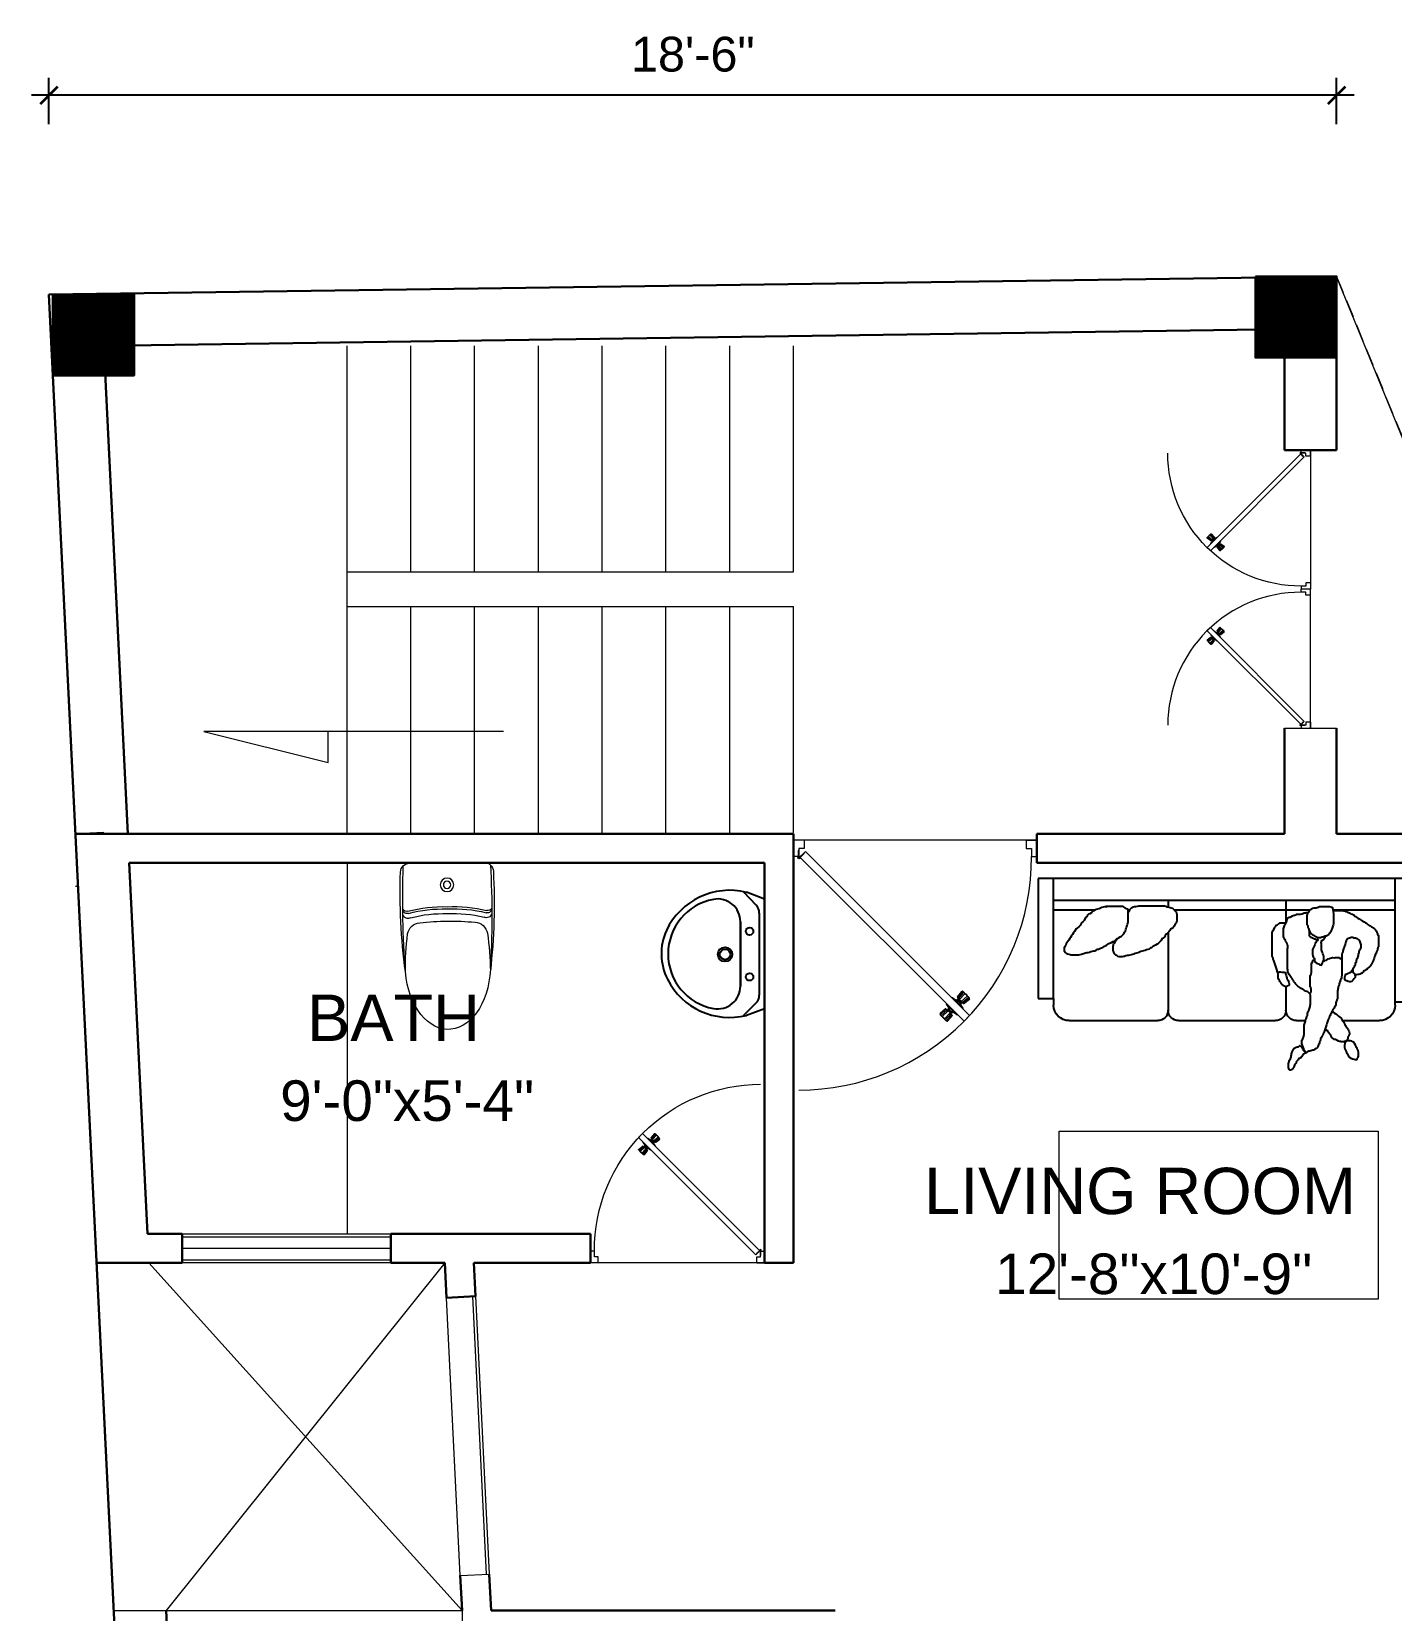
# Model space of a CAD drawing. Header units: inches. Extents: x -6683 to 26091, y -5972 to 4741.
# Drawn here: x 16691.4 to 16926, y -978.3 to -705.9 of the extents above; entities that cross this region are included whole.
import ezdxf

# ---------------------------------------------------------------- set-up
doc = ezdxf.new("R2010")
doc.units = ezdxf.units.IN
doc.header["$MEASUREMENT"] = 0
doc.linetypes.add('HIDDEN', pattern=[0.375, 0.25, -0.125])
for name, color, linetype, lineweight in [('A-FURN', 9, 'Continuous', 5), ('hat', 8, 'Continuous', 13), ('hatch-.09', 8, 'Continuous', 9), ('interior wall', 10, 'Continuous', 13), ('Label', 7, 'Continuous', 13), ('PUERTAS', 7, 'Continuous', 9), ('Text', 7, 'Continuous', 13), ('WALL', 12, 'Continuous', 30), ('wall2', 1, 'Continuous', 15), ('windoow', 4, 'Continuous', 5)]:
    doc.layers.add(name, color=color, linetype=linetype, lineweight=lineweight)
doc.layers.add('furniture', color=253, linetype='Continuous')
doc.styles.add('arial 1000', font='arial.ttf')
doc.styles.add('dim', font='arial.ttf', dxfattribs={"height": 7})
doc.styles.get("Standard").update_dxf_attribs({"font": 'arial.ttf'})
doc.dimstyles.new("1-8'", dxfattribs={"dimtxt": 6, "dimasz": 3, "dimexe": 3, "dimexo": 6, "dimgap": 4, "dimtad": 1, "dimdec": 0, "dimzin": 0, "dimdsep": 46, "dimlunit": 4, "dimtxsty": 'arial 1000', "dimblk": 'ARCHTICK', "dimcen": 8, "dimdle": 3, "dimclrt": 7, "dimazin": 0, "dimtfac": 1, "dimtdec": 0, "dimtix": 1, "dimtmove": 2, "dimatfit": 3, "dimfxl": 5, "dimfxlon": 1, "dimarcsym": 0})

# ---------------------------------------------------------------- blocks, each defined once
blk = doc.blocks.new('*U26')
at = {"layer": 'furniture'}
for p, q in [((33.88, 8.71), (105.88, 8.71)), ((33.88, -14.98), (33.88, 8.71)), ((37.47, -14.98), (37.47, 8.71)), ((102.92, -14.33), (102.92, 8.71)), ((105.88, 8.71), (105.88, -14.33)), ((37.47, 4.47), (102.92, 4.47)), ((58.38, 4.47), (58.38, 0.21)), ((80.97, 4.47), (80.97, 3.23)), ((37.47, 2.64), (49.4, 2.64)), ((53.77, 2.64), (79.7, 2.64)), ((88.32, 2.64), (88.61, 2.64)), ((94.94, 2.64), (102.92, 2.64)), ((80.97, -1.69), (80.97, -16.56)), ((58.38, -12.07), (58.38, -16.56)), ((37.47, -14.98), (33.88, -14.98)), ((37.47, -15.56), (37.47, -14.98)), ((105.88, -14.33), (102.92, -14.33)), ((102.92, -14.33), (102.92, -15.56)), ((47.52, -18.56), (40.47, -18.56)), ((56.38, -18.56), (54.61, -18.56)), ((78.97, -18.56), (60.38, -18.56)), ((99.92, -18.56), (82.97, -18.56))]:
    blk.add_line(p, q, dxfattribs=at)
for points in [[(49.41, 2.68), (49.35, 2.5), (49.3, 2.28), (49.24, 2.05), (49.24, 0), (49.35, -0.23), (49.41, -0.46), (49.52, -0.8), (49.58, -1.03), (49.69, -1.25), (49.75, -1.48), (49.87, -1.54), (49.98, -1.77), (50.09, -1.82), (50.09, -1.94), (50.21, -2.05), (50.32, -2.17), (50.43, -2.22), (50.55, -2.28), (50.66, -2.34), (50.78, -2.39), (50.89, -2.39), (51, -2.45), (51.12, -2.51), (51.23, -2.51), (51.34, -2.56), (51.46, -2.56), (51.63, -2.62), (51.74, -2.68), (52.31, -2.68), (52.43, -2.62), (52.65, -2.51), (52.77, -2.39), (52.99, -2.22), (53.11, -2.22), (53.22, -2.17), (53.34, -2.05), (53.45, -1.99), (53.56, -1.88), (53.62, -1.77), (53.73, -1.54), (53.91, -1.25), (53.96, -1.08), (54.08, -0.86), (54.13, -0.63), (54.13, -0.4), (54.3, -0.17), (54.3, 1.59), (54.25, 1.82), (54.25, 2.05), (54.13, 2.11), (54.08, 2.22), (53.96, 2.45), (53.91, 2.56), (53.79, 2.62), (53.68, 2.73), (53.45, 2.9), (53.22, 3.02), (52.99, 3.07), (52.6, 3.07), (52.37, 3.13), (52.2, 3.19), (51.97, 3.3), (51.8, 3.36), (50.04, 3.36), (49.81, 3.24), (49.69, 3.19), (49.58, 3.19), (49.47, 3.13), (49.41, 2.68)], [(88.54, 2.26), (88.41, 2.4), (88.34, 2.6), (88.28, 2.73), (88.08, 3), (87.94, 3.13), (87.81, 3.13), (87.61, 3.27), (87.41, 3.33), (87.14, 3.33), (86.87, 3.4), (86.61, 3.47), (81.66, 3.47), (81.4, 3.4), (81.13, 3.27), (80.86, 3.2), (80.6, 3.13), (80.39, 3.07), (80.13, 3), (79.86, 2.73), (79.73, 2.67), (79.59, 2.53), (79.46, 2.33), (79.39, 2.06), (79.33, 1.8), (79.33, 0.59), (79.39, 0.39), (79.46, 0.13), (79.66, -0.21), (79.79, -0.41), (79.99, -0.68), (80.26, -0.88), (80.53, -1.01), (80.66, -1.28), (80.86, -1.55), (81.06, -1.81), (81.33, -1.95), (81.53, -2.21), (81.66, -2.55), (81.86, -2.75), (82.2, -2.88), (82.33, -3.22), (82.53, -3.42), (82.8, -3.69), (83.07, -3.89), (83.4, -4.09), (83.67, -4.22), (83.93, -4.35), (84.14, -4.62), (84.34, -4.62), (84.6, -4.82), (84.87, -4.89), (85.14, -4.96), (85.4, -5.09), (85.67, -5.16), (85.94, -5.22), (86.21, -5.29), (86.47, -5.42), (86.74, -5.56), (87.01, -5.62), (87.27, -5.69), (87.54, -5.82), (87.81, -5.89), (88.08, -5.96), (88.34, -6.03), (88.54, -6.09), (88.81, -6.09), (89.08, -6.16), (89.34, -6.23), (89.55, -6.23), (89.81, -6.29), (90.35, -6.29), (90.61, -6.23), (90.81, -6.09), (91.01, -6.03), (91.15, -5.89), (91.28, -5.76), (91.35, -5.42), (91.48, -5.22), (91.48, -4.29), (91.42, -4.15), (91.42, -3.95), (91.35, -3.69), (91.21, -3.62), (91.15, -3.49), (91.08, -3.35), (90.95, -3.15), (90.88, -3.02), (90.75, -2.75)], [(92.68, 3.2), (92.88, 3.27), (93.15, 3.27), (93.42, 3.2), (93.69, 3.13), (93.95, 3), (94.22, 2.87), (94.49, 2.8), (94.75, 2.73), (95.02, 2.6), (95.22, 2.53), (95.49, 2.4), (95.69, 2.13), (95.96, 1.93), (96.22, 1.86), (96.42, 1.66), (96.56, 1.4), (96.83, 1.19), (97.09, 0.66), (97.29, 0.39), (97.56, 0.19), (97.83, -0.34), (98.09, -0.54), (98.36, -0.74), (98.63, -0.94), (98.9, -1.48), (99.1, -1.75), (99.3, -2.01), (99.5, -2.28), (99.7, -2.62), (99.83, -2.82), (100.03, -3.15), (100.23, -3.42), (100.36, -3.62), (100.5, -3.82), (100.57, -4.09), (100.7, -4.22), (100.77, -4.42), (100.9, -4.62), (100.9, -5.16), (100.63, -5.49), (100.5, -5.62), (100.23, -5.76), (100.03, -5.82), (99.76, -5.89), (99.56, -5.96), (98.09, -5.96), (97.83, -5.89), (97.56, -5.82), (97.36, -5.76), (97.03, -5.62), (96.83, -5.56), (96.56, -5.49), (96.29, -5.49), (96.02, -5.42), (95.76, -5.29), (95.49, -5.22), (95.22, -5.16), (95.02, -5.16), (94.75, -5.02), (94.49, -4.82), (94.29, -4.82), (93.95, -4.69), (93.75, -4.62), (93.49, -4.55), (93.15, -4.29), (92.88, -4.15), (92.62, -3.95), (92.35, -3.75), (92.02, -3.62), (91.82, -3.55), (91.48, -3.35), (91.21, -3.28), (91.01, -3.08), (90.75, -2.95), (90.48, -2.68), (90.15, -2.48), (89.88, -2.35), (89.68, -2.08), (89.48, -1.88), (89.34, -1.61), (89.14, -1.35), (89.08, -1.08), (89.01, -0.88), (88.94, -0.61), (88.81, -0.34), (88.74, -0.08), (88.68, 0.13), (88.61, 0.39), (88.61, 2.67), (88.68, 2.8), (88.94, 2.87), (89.21, 3.07), (89.41, 3.2), (89.61, 3.33), (92.82, 3.33), (93.02, 3.27)], [(49.35, 2.64), (49.2, 2.64), (49, 2.59), (47.46, 2.59), (47.26, 2.49), (47.11, 2.49), (46.96, 2.39), (46.77, 2.34), (46.57, 2.24), (46.42, 2.19), (46.22, 2.14), (46.07, 2.04), (45.92, 1.95), (45.72, 1.85), (45.52, 1.75), (45.37, 1.7), (45.18, 1.5), (44.98, 1.4), (44.78, 1.25), (44.58, 1.1), (44.33, 0.95), (44.13, 0.85), (43.94, 0.7), (43.79, 0.6), (43.54, 0.45), (43.39, 0.36), (43.14, 0.21), (42.94, 0.11), (42.74, -0.04), (42.59, -0.19), (42.4, -0.29), (42.2, -0.39), (42, -0.54), (41.8, -0.64), (41.65, -0.79), (41.4, -0.94), (41.2, -1.14), (41.1, -1.33), (40.96, -1.58), (40.86, -1.78), (40.81, -1.98), (40.71, -2.18), (40.66, -2.38), (40.66, -4.42), (40.76, -4.61), (40.81, -4.81), (40.86, -5.01), (40.96, -5.21), (41.01, -5.36), (41.1, -5.56), (41.15, -5.76), (41.25, -5.96), (41.3, -6.16), (41.4, -6.35), (41.5, -6.55), (41.55, -6.75), (41.6, -6.9), (41.65, -7.1), (41.85, -7.5), (42, -7.7), (42.1, -7.85), (42.2, -8.04), (42.35, -8.24), (42.59, -8.44), (42.79, -8.54), (42.89, -8.74), (43.04, -8.84), (43.24, -8.94), (43.54, -9.04), (43.54, -9.19), (43.69, -9.34), (43.84, -9.49), (44.03, -9.54), (44.23, -9.63), (44.38, -9.68), (44.58, -9.73), (44.83, -9.78), (45.13, -9.78), (45.33, -9.54), (45.42, -9.39), (45.47, -9.19), (45.52, -8.99), (45.57, -8.84), (45.52, -8.64), (45.42, -8.44), (45.23, -8.19), (45.18, -7.99), (45.08, -7.8), (45.03, -7.6), (44.98, -7.4), (44.88, -7.2), (44.83, -7), (44.78, -6.85), (44.73, -6.65), (44.63, -6.45), (44.53, -6.25), (44.48, -6.06), (44.48, -5.71), (44.33, -5.51), (44.33, -5.31), (44.28, -5.16), (44.23, -4.96), (44.08, -4.86), (44.03, -4.66), (43.98, -4.52), (43.98, -4.02), (44.03, -3.82), (44.08, -3.62), (44.13, -3.42), (44.28, -3.12), (44.48, -3.02), (44.68, -2.88), (44.93, -2.78), (45.08, -2.73), (45.28, -2.73), (45.47, -2.63), (45.87, -2.63), (46.02, -2.68), (46.22, -2.73), (46.42, -2.83), (46.57, -2.88), (46.72, -3.07), (46.81, -3.27), (46.91, -3.47), (46.96, -3.67), (47.01, -3.87), (47.06, -4.07), (47.16, -4.27), (47.21, -4.47), (47.26, -4.61), (47.36, -4.81), (47.41, -5.01), (47.46, -5.16), (47.51, -5.36), (47.61, -5.61), (47.66, -5.86), (47.66, -9.93), (47.71, -10.13), (47.76, -10.33), (47.81, -10.53), (47.91, -10.73), (47.96, -10.93), (48.01, -11.13), (48.11, -11.32), (48.16, -11.52), (48.21, -11.67), (48.3, -11.92), (48.35, -12.07), (48.4, -12.27), (48.45, -12.47), (48.45, -12.62), (48.5, -12.82), (48.5, -14.31), (48.6, -14.55), (48.6, -14.75), (48.75, -14.95), (48.8, -15.15), (48.8, -15.35), (48.85, -15.5), (48.9, -15.65), (48.95, -15.8), (49.05, -15.95), (49.15, -16.14), (49.3, -16.39), (49.45, -16.59), (49.5, -16.79), (49.65, -16.99), (49.74, -17.19), (49.84, -17.39), (49.89, -17.59), (50.04, -17.79), (50.09, -17.93), (50.19, -18.18), (50.29, -18.38), (50.34, -18.53), (50.39, -18.73), (50.49, -18.93), (50.54, -19.13), (50.59, -19.33), (50.69, -19.52), (50.74, -19.72), (50.79, -19.92), (50.84, -20.12), (50.94, -20.32), (50.99, -20.52), (51.04, -20.72), (51.23, -21.11), (51.33, -21.31), (51.43, -21.46), (51.63, -21.86), (51.73, -22.06), (51.78, -22.26), (51.83, -22.46), (51.93, -22.66), (51.98, -22.85), (52.03, -23), (52.13, -23.2), (52.28, -23.5), (52.43, -23.75), (52.62, -23.9), (52.82, -24.05), (53.07, -24.2), (53.22, -24.2), (53.42, -24.3), (53.82, -24.4), (54.01, -24.44), (54.16, -24.49), (54.41, -24.59), (54.66, -24.79), (54.86, -24.89), (55.01, -24.99), (55.16, -25.19), (55.26, -25.39), (55.45, -25.49), (55.55, -25.69), (55.95, -25.89), (56.05, -26.08), (56.25, -26.28), (56.4, -26.48), (56.45, -26.68), (56.6, -26.88), (56.75, -27.08), (56.8, -27.28), (56.89, -27.48), (56.99, -27.63), (57.09, -27.87), (57.34, -28.02), (57.49, -28.07), (57.64, -28.07), (57.79, -27.92), (57.84, -27.72), (57.89, -27.53), (57.89, -26.78), (57.84, -26.58), (57.79, -26.43), (57.74, -26.23), (57.59, -26.04), (57.54, -25.89), (57.49, -25.69), (57.39, -25.49), (57.39, -25.29), (57.34, -25.14), (57.29, -24.94), (57.24, -24.74), (57.19, -24.59), (57.14, -24.4), (57.04, -24.25), (56.94, -24.05), (56.8, -23.85), (56.65, -23.75), (56.4, -23.65), (56.25, -23.6), (56, -23.55), (55.7, -23.35), (55.5, -23.5), (55.36, -23.65), (55.16, -23.95), (55.06, -24.2), (54.86, -24.44), (54.66, -24.59), (54.71, -24.4), (54.86, -24.2), (54.96, -23.95), (55.06, -23.75), (55.06, -23.6), (55.21, -23.3), (55.26, -23.1), (55.36, -22.95), (55.36, -22.56), (55.31, -22.41), (55.26, -22.26), (55.16, -22.06), (55.11, -21.86), (55.01, -21.71), (54.96, -21.56), (54.96, -21.41), (54.91, -21.26), (54.91, -19.62), (54.86, -19.43), (54.81, -19.23), (54.76, -19.03), (54.71, -18.83), (54.61, -18.63), (54.61, -18.48), (54.51, -18.23), (54.46, -18.03), (54.41, -17.83), (54.36, -17.69), (54.26, -17.54), (54.26, -17.19), (54.16, -16.99), (54.16, -16.84), (54.01, -16.64), (53.92, -16.39), (53.87, -16.24), (53.82, -16.05), (53.77, -15.85), (53.72, -15.65), (53.67, -15.45), (53.67, -13.76), (53.72, -13.51), (53.96, -13.26), (54.21, -13.06), (54.41, -12.96), (54.61, -12.91), (54.81, -12.77), (54.96, -12.62), (55.16, -12.52), (55.31, -12.47), (55.45, -12.37), (55.7, -12.22), (55.9, -12.07), (56.1, -11.92), (56.35, -11.72), (56.55, -11.47), (56.65, -11.32), (56.84, -11.13), (56.94, -10.88), (57.09, -10.73), (57.19, -10.48), (57.39, -10.28), (57.54, -10.08), (57.64, -9.88), (57.74, -9.73), (57.84, -9.54), (57.94, -9.39), (58.04, -9.19), (58.04, -8.79), (58.09, -8.64), (58.09, -4.81), (58.04, -4.57), (58.04, -4.17), (58.09, -4.02), (58.14, -3.87), (58.23, -3.62), (58.38, -3.42), (58.48, -3.22), (58.58, -3.02), (58.68, -2.88), (58.78, -2.63), (58.83, -2.43), (58.83, -0.94), (58.78, -0.74), (58.73, -0.59), (58.68, -0.39), (58.63, -0.24), (58.48, 0.01), (58.48, 0.16), (59.13, 0.16), (59.28, 0.11), (59.63, 0.11), (59.82, 0.01), (60.07, -0.24), (60.32, -0.34), (60.47, -0.59), (60.62, -0.74), (60.67, -0.89), (60.82, -1.19), (60.92, -1.33), (61.02, -1.53), (61.07, -1.68), (61.11, -1.88), (61.11, -6.06), (61.07, -6.21), (60.97, -6.45), (60.92, -6.6), (60.87, -6.8), (60.77, -7), (60.72, -7.2), (60.62, -7.4), (60.57, -7.6), (60.52, -7.8), (60.42, -7.99), (60.37, -8.19), (60.32, -8.39), (60.27, -8.54), (60.22, -8.74), (60.12, -8.94), (60.12, -9.14), (59.97, -9.19), (59.77, -9.24), (59.63, -9.19), (59.48, -9.19), (59.18, -9.24), (58.73, -9.24), (58.53, -9.34), (58.48, -9.54), (58.43, -9.73), (58.33, -9.93), (58.28, -10.13), (58.23, -10.33), (58.19, -10.53), (58.09, -10.68), (57.99, -10.88), (57.89, -11.03), (57.84, -11.27), (57.79, -11.47), (57.74, -11.67), (57.84, -11.82), (58.14, -11.97), (58.28, -12.07), (58.43, -12.07), (58.68, -11.97), (58.83, -11.82), (59.08, -11.62), (59.23, -11.47), (59.38, -11.27), (59.53, -11.03), (59.63, -10.88), (59.77, -10.68), (59.82, -10.53), (59.87, -10.38), (59.87, -9.44), (60.07, -9.14), (60.12, -9.09)], [(58.52, 0.17), (58.4, 0.17), (58.27, 0.42), (58.21, 0.61), (58.15, 0.86), (58.08, 0.99), (58.02, 1.17), (57.77, 1.3), (57.58, 1.3), (57.46, 1.36), (57.15, 1.55), (57.02, 1.61), (56.83, 1.67), (56.71, 1.67), (56.52, 1.74), (56.34, 1.86), (55.59, 1.86), (55.27, 1.92), (55.02, 2.05), (54.9, 2.11), (54.65, 2.11), (54.52, 2.17), (54.09, 2.17)], [(53.93, -1.17), (53.96, -1.58), (53.96, -2.27), (53.9, -2.39), (53.65, -2.58), (53.52, -2.58), (53.4, -2.64), (53.15, -2.77), (52.9, -2.89), (52.77, -2.89), (52.65, -3.02), (52.27, -3.02), (52.27, -3.14), (52.52, -3.33), (52.65, -3.58), (52.77, -3.77), (52.84, -4.02), (52.96, -4.27), (53.09, -4.52), (53.15, -4.64), (53.21, -4.77), (53.27, -4.95), (53.27, -5.83), (53.21, -6.14), (53.15, -6.33), (52.96, -6.58), (52.9, -6.77), (52.9, -7.08), (52.84, -7.27), (52.59, -7.46), (52.34, -7.58), (52.15, -7.64), (51.96, -7.77), (51.84, -7.83), (51.59, -7.89), (51.46, -7.64), (51.4, -7.46), (51.27, -7.21), (51.21, -7.02), (51.15, -6.77), (51.15, -6.33), (51.21, -6.02), (51.34, -5.77), (51.4, -5.52), (51.52, -5.14), (51.59, -4.95), (51.59, -3.89), (51.65, -3.58), (51.59, -3.45), (51.59, -3.33), (51.52, -3.2), (51.4, -3.2), (51.34, -3.08), (51.21, -3.02), (51.09, -3.02), (51.03, -2.89), (50.96, -2.77), (50.84, -2.64), (50.84, -2.39)], [(45.59, -8.79), (45.84, -9.02), (45.96, -9.27), (46.15, -9.39), (46.28, -9.39), (46.46, -9.52), (46.59, -9.58), (46.71, -9.64), (46.9, -9.71), (47.03, -9.77), (47.03, -9.89), (47.09, -10.02), (47.15, -10.27), (47.15, -10.64), (47.03, -10.71), (46.9, -10.83), (46.71, -10.89), (46.46, -10.96), (46.21, -11.08), (45.96, -11.08), (45.71, -10.96), (45.59, -10.83), (45.47, -10.71), (45.34, -10.58), (45.28, -10.46), (45.15, -10.33), (45.03, -10.21), (45.03, -10.08), (45.13, -9.78)], [(51.15, -7.21), (51.03, -7.14), (50.96, -7.02), (50.65, -6.96), (50.53, -6.89), (50.28, -6.71), (50.03, -6.64), (49.9, -6.58), (49.65, -6.52), (49.46, -6.46), (49.15, -6.52), (48.96, -6.46), (48.21, -6.46), (48.09, -6.58), (47.96, -6.58), (47.84, -6.71), (47.71, -6.77), (47.65, -6.89)], [(53.7, -13.29), (53.64, -13.17), (53.58, -12.93), (53.58, -12.51), (53.64, -12.27), (53.76, -12.09), (53.76, -9.88), (53.64, -9.82), (53.58, -9.52), (53.46, -9.34), (53.46, -7.66), (53.4, -7.48), (53.28, -7.42), (53.28, -7.18), (53.22, -7.06), (53.16, -6.94), (53.04, -6.94), (52.98, -6.88)], [(49.59, -16.71), (49.34, -16.96), (49.09, -17.15), (48.96, -17.21), (48.71, -17.34), (48.59, -17.46), (48.28, -17.71), (48.03, -17.9), (47.78, -18.09), (47.65, -18.34), (47.59, -18.46), (47.46, -18.65), (47.34, -18.77), (47.09, -19.27), (46.96, -19.46), (46.9, -19.59), (46.71, -19.84), (46.65, -19.96), (46.46, -20.21), (46.4, -20.46), (46.28, -20.71), (46.21, -20.96), (46.21, -21.21), (46.34, -21.34), (46.34, -21.46), (46.46, -21.59), (46.53, -21.71), (46.53, -21.96), (46.59, -22.09), (46.65, -22.21), (46.78, -22.34), (46.96, -22.65), (47.09, -22.9), (47.09, -23.03), (47.15, -23.28), (47.15, -23.71), (47.09, -23.96), (46.96, -24.21), (46.84, -24.46), (46.78, -24.65), (46.65, -24.84), (46.59, -24.96), (46.46, -25.21), (46.21, -25.53), (46.21, -25.65), (46.09, -25.65), (46.03, -25.78), (45.78, -25.84), (45.65, -25.9), (45.4, -25.96), (45.28, -25.96), (45.09, -26.03), (44.84, -26.03), (44.72, -25.96), (44.65, -25.71), (44.53, -25.59), (44.47, -25.34), (44.47, -24.59), (44.53, -24.34), (44.65, -24.15), (44.72, -23.9), (44.84, -23.71), (44.9, -23.53), (45.03, -23.28), (45.22, -22.96), (45.4, -22.71), (45.53, -22.65), (45.78, -22.46), (46.03, -22.4), (46.65, -22.4), (46.78, -22.46), (46.9, -22.53), (47.15, -22.53), (47.28, -22.59), (47.78, -22.59), (47.9, -22.53), (48.09, -22.53), (48.34, -22.46), (48.65, -22.28), (48.9, -22.15), (49.15, -22.15), (49.28, -22.03), (49.59, -21.78), (49.65, -21.65), (49.78, -21.4), (49.9, -21.21), (50.03, -21.09), (50.15, -20.9), (50.21, -20.77), (50.34, -20.65), (50.34, -20.52), (50.46, -20.52), (50.53, -20.4), (50.65, -20.4), (50.71, -20.27), (50.84, -20.15)]]:
    blk.add_lwpolyline(points, dxfattribs=at)
for centre, radius, start, end in [((40.47, -15.56), 3, 180, 270), ((56.38, -16.56), 2, 270, 0), ((60.38, -16.56), 2, 180, 270), ((78.97, -16.56), 2, 270, 0), ((82.97, -16.56), 2, 180, 270), ((99.92, -15.56), 3, 270, 0)]:
    blk.add_arc(centre, radius, start, end, dxfattribs=at)
blk = doc.blocks.new('A$C2BC6131C')
at = {"layer": 'A-FURN', "color": 8}
for p in [(0, 163.5), (0, -163.5)]:
    blk.add_line(p, (0, 0), dxfattribs=at)
for radius in [29.6, 16.1]:
    blk.add_circle((95.9, 0), radius, dxfattribs=at)
for centre, radius, start, end in [((40, 163.5), 40, 92.59988, 180), ((197, -4116.4), 4311.6, 86.30057, 92.47118), ((155.1, -2371.3), 2577.4, 82.86641, 92.59988), ((793.4, 23.7), 602, 165.61847, 182.25332), ((201.9, 176.4), 18.8, 342.35932, 95.93155), ((192.7, 178.4), 18.2, 343.38126, 66.47238), ((793.4, 23.7), 592, 165.61847, 182.25332), ((773.9, 23.7), 552, 165.61847, 182.45753), ((217.8, 172), 24.1, 332.20328, 71.94045), ((320.7, 115.7), 60, 100.47011, 174.60795), ((468.5, -913.5), 1099.7, 89.65189, 98.29697), ((1633.1, -8.2), 1378.2, 174.60795, 179.65911), ((1633.1, 8.2), 1378.2, 180.34089, 185.39205), ((793.4, -23.7), 602, 177.74668, 194.38153), ((793.4, -23.7), 592, 177.74668, 194.38153), ((773.9, -23.7), 552, 177.54247, 194.38153), ((320.7, -115.7), 60, 185.39205, 259.52989), ((40, -163.5), 40, 180, 267.40012), ((197, 4116.4), 4311.6, 267.52882, 273.69943), ((155.1, 2371.3), 2577.4, 267.40012, 277.13359), ((201.9, -176.4), 18.8, 264.06845, 17.64068), ((192.7, -178.4), 18.2, 293.52762, 16.61874), ((217.8, -172), 24.1, 288.05955, 27.79672), ((468.5, 913.5), 1099.7, 261.70303, 270.34811)]:
    blk.add_arc(centre, radius, start, end, dxfattribs=at)
blk.add_ellipse((440.7, 0), major_axis=(-289.3, 0), ratio=0.648116, start_param=1.570796, end_param=4.592942, dxfattribs=at)
blk = doc.blocks.new('A$C2C8E2855')
at = {"color": 3}
for p, q in [((49.5, -117.7), (20, -196.2)), ((530.2, -117.7), (49.5, -117.7)), ((52.4, -117.7), (529.2, -117.7)), ((530.2, -117.7), (559.7, -196.2)), ((76.7, -153.7), (18.7, -208.2)), ((110.9, -140.2), (470.9, -140.2)), ((506.5, -155.1), (563.4, -212.8)), ((149.1, -222.9), (431, -222.9)), ((431, -222.9), (149.1, -222.9))]:
    blk.add_line(p, q, dxfattribs=at)
for centre, radius in [((190.8, -182.7), 16.3), ((390.8, -182.7), 16.3), ((292.2, -290.1), 31.6), ((292.2, -290.1), 23)]:
    blk.add_circle(centre, radius, dxfattribs=at)
for centre, radius, start, end in [((318.3, -269.6), 307.1, 166.17513, 244.72963), ((110.9, -190.2), 50, 90, 133.18096), ((261.4, -269.6), 307.1, 297.06391, 13.82487), ((470.9, -190.2), 50, 44.56072, 90), ((149.1, -322.9), 100, 90, 190.56023), ((431, -322.9), 100, 349.43977, 90), ((290.1, -296.6), 243.4, 190.56023, 349.43977), ((289.7, -319.1), 250.2, 245.80711, 296.46282), ((318.3, -269.6), 307.1, 266.58899, 266.59358)]:
    blk.add_arc(centre, radius, start, end, dxfattribs=at)
at = {"color": 3, "width": 0.8, "flags": 9}
for tag in ['XSIZE', 'YSIZE']:
    blk.add_attdef(tag, (289.9, -117.7), '', height=0.5, dxfattribs=at)
blk = doc.blocks.new('2ft6in')
at = {"layer": 'PUERTAS', "color": 2}
for p, q in [((0.84, 2.1), (21.02, 22.28)), ((21.71, 21.6), (21.02, 22.28)), ((21.71, 21.6), (1.47, 1.37)), ((18.33, 21.76), (18.31, 21.77)), ((21.18, 18.9), (21.2, 18.89)), ((0, 2), (0, 0)), ((0.6, 2), (0, 2)), ((1.33, 0), (0, 0)), ((0.6, 1.26), (0.6, 2.04)), ((0.67, 1.26), (0.6, 1.26)), ((0.67, 1.26), (0.67, 2.01)), ((0.67, 1), (0.67, 1.26)), ((1.33, 1), (0.67, 1)), ((1.31, 1.53), (0.79, 2.06)), ((1.36, 1.58), (0.81, 2.12)), ((1.36, 1.58), (1.31, 1.53)), ((1.47, 1.37), (1.31, 1.53)), ((1.33, 0), (1.33, 1)), ((28.67, 0), (28.67, 1)), ((28.67, 1), (29.33, 1)), ((28.67, 0), (30, 0)), ((29.33, 1), (29.33, 2)), ((29.33, 2), (30, 2)), ((30, 0), (30, 2))]:
    blk.add_line(p, q, dxfattribs=at)
at = {"layer": 'PUERTAS', "color": 1}
for p, q in [((18.06, 21.44), (18.48, 21.86)), ((18.08, 21.51), (18.45, 21.88)), ((18.82, 22.25), (18.45, 21.88)), ((18.9, 22.28), (18.48, 21.86)), ((18.84, 22.23), (18.82, 22.25)), ((19.54, 21.59), (18.99, 22.27)), ((18.74, 20.79), (18.06, 21.34)), ((18.11, 21.49), (18.08, 21.51)), ((18.83, 20.8), (19.18, 21.15)), ((18.84, 20.21), (19.1, 20.6)), ((18.85, 20.11), (18.84, 20.12)), ((18.92, 20.89), (18.93, 20.88)), ((19.02, 20.88), (19.24, 21.1)), ((19.12, 20.8), (19.03, 20.89)), ((19.1, 20.7), (19.11, 20.69)), ((19.1, 20.6), (19.1, 20.6)), ((19.11, 20.79), (19.33, 21.01)), ((19.54, 21.5), (19.18, 21.15)), ((19.45, 21.31), (19.24, 21.1)), ((19.55, 21.22), (19.33, 21.01)), ((19.45, 21.41), (19.45, 21.41)), ((19.54, 21.22), (19.45, 21.31)), ((19.53, 19.43), (19.54, 19.42)), ((19.64, 21.23), (19.64, 21.23)), ((19.64, 19.42), (20.02, 19.67)), ((19.74, 21.24), (19.73, 21.23)), ((20.12, 21.49), (19.74, 21.24)), ((20.02, 19.67), (20.03, 19.68)), ((20.12, 19.68), (20.12, 19.68)), ((20.21, 19.69), (20.43, 19.9)), ((20.22, 21.48), (20.22, 21.49)), ((20.22, 19.41), (20.57, 19.76)), ((20.22, 19.69), (20.31, 19.6)), ((20.22, 19.32), (20.76, 18.64)), ((20.31, 19.6), (20.52, 19.81)), ((20.31, 19.5), (20.31, 19.5)), ((20.65, 20.12), (20.43, 19.9)), ((20.74, 20.03), (20.52, 19.81)), ((20.93, 20.11), (20.57, 19.76)), ((20.64, 20.11), (20.73, 20.02)), ((20.66, 20.31), (20.65, 20.31)), ((20.65, 20.21), (20.65, 20.22)), ((20.91, 20.7), (20.66, 20.31)), ((20.84, 20.02), (20.83, 20.03)), ((20.91, 20.8), (20.91, 20.79)), ((21.02, 20.12), (21.7, 19.57)), ((21.7, 19.47), (21.28, 19.05)), ((21.67, 19.4), (21.31, 19.03)), ((21.65, 19.42), (21.67, 19.4)), ((20.86, 18.63), (21.28, 19.05)), ((20.91, 18.68), (20.94, 18.66)), ((20.94, 18.66), (21.31, 19.03))]:
    blk.add_line(p, q, dxfattribs=at)
at = {"layer": 'PUERTAS', "color": 8}
for p, q in [((18.44, 21.9), (18.31, 21.77)), ((18.44, 21.9), (18.56, 22.02)), ((18.58, 22.01), (18.56, 22.02)), ((19.3, 21.26), (18.61, 22)), ((19.42, 21.38), (18.75, 22.14)), ((19.51, 21.48), (18.88, 22.26)), ((19.55, 21.53), (18.93, 22.3)), ((18.81, 20.78), (18.04, 21.4)), ((18.86, 20.83), (18.08, 21.46)), ((18.95, 20.92), (18.2, 21.58)), ((19.07, 21.03), (18.34, 21.72)), ((18.91, 20.27), (19.19, 20.69)), ((19.13, 20.8), (19.03, 20.9)), ((19.15, 20.82), (19.05, 20.92)), ((19.09, 20.44), (19.25, 20.76)), ((19.19, 20.87), (19.1, 20.96)), ((19.25, 20.93), (19.16, 21.02)), ((19.28, 20.63), (19.32, 20.83)), ((19.4, 21.08), (19.31, 21.17)), ((19.47, 21.15), (19.38, 21.24)), ((19.43, 20.78), (19.4, 20.9)), ((19.51, 21.19), (19.42, 21.28)), ((19.55, 20.91), (19.43, 20.94)), ((19.53, 21.21), (19.44, 21.3)), ((19.7, 21.06), (19.51, 21.01)), ((19.89, 21.24), (19.58, 21.08)), ((20.07, 21.42), (19.64, 21.15)), ((19.69, 19.49), (20.12, 19.76)), ((19.87, 19.67), (20.18, 19.83)), ((20.06, 19.85), (20.25, 19.9)), ((20.21, 20), (20.33, 19.97)), ((20.21, 19.38), (20.83, 18.61)), ((20.23, 19.7), (20.32, 19.61)), ((20.25, 19.72), (20.34, 19.63)), ((20.25, 19.43), (20.88, 18.65)), ((20.29, 19.76), (20.38, 19.67)), ((20.33, 20.13), (20.36, 20.01)), ((20.34, 19.53), (21, 18.77)), ((20.36, 19.83), (20.45, 19.74)), ((20.48, 20.28), (20.44, 20.08)), ((20.46, 19.64), (21.14, 18.91)), ((20.5, 19.98), (20.6, 19.89)), ((20.67, 20.47), (20.51, 20.15)), ((20.85, 20.64), (20.57, 20.22)), ((20.57, 20.04), (20.66, 19.95)), ((20.61, 20.09), (20.7, 19.99)), ((20.63, 20.11), (20.72, 20.01)), ((20.69, 19.87), (21.42, 19.19)), ((20.81, 19.99), (21.56, 19.33)), ((20.9, 20.08), (21.68, 19.45)), ((20.95, 20.13), (21.72, 19.51)), ((21.32, 19.01), (21.44, 19.14)), ((21.43, 19.15), (21.44, 19.14)), ((21.32, 19.01), (21.2, 18.89)), ((0, 0), (30, 0))]:
    blk.add_line(p, q, dxfattribs=at)
at = {"layer": 'PUERTAS', "color": 2}
for radius in [0.129, 0.0627]:
    blk.add_circle((0.68, 2.14), radius, dxfattribs=at)
at = {"layer": 'PUERTAS', "color": 8}
blk.add_arc((0.68, 2.14), 28.65, 359.7285, 90.0333, dxfattribs=at)
at = {"layer": 'PUERTAS', "color": 1}
for centre, start, end in [((18.94, 22.23), 38.9236, 135), ((18.78, 20.84), 231.0764, 315), ((18.89, 20.16), 135, 225), ((18.97, 20.93), 225, 315), ((19.16, 20.74), 135, 219.7428), ((19.06, 20.65), 315, 39.7428), ((19.4, 21.36), 315, 45), ((19.49, 21.55), 315, 38.9236), ((19.59, 19.47), 225, 315), ((19.6, 21.18), 50.2572, 135), ((19.68, 21.28), 230.2572, 315), ((20.07, 19.63), 50.2572, 135), ((20.17, 21.44), 45, 135), ((20.16, 19.73), 230.2572, 315), ((20.27, 19.36), 135, 218.9236), ((20.35, 19.55), 135, 225), ((20.7, 20.26), 135, 219.7428), ((20.6, 20.17), 315, 39.7428), ((20.78, 19.98), 45, 135), ((20.87, 20.75), 315, 45), ((20.98, 20.07), 51.0764, 135), ((21.65, 19.52), 315, 51.0764), ((20.82, 18.68), 218.9236, 315)]:
    blk.add_arc(centre, 0.0667, start, end, dxfattribs=at)
blk = doc.blocks.new('*U44')
at = {"color": 3, "xscale": -1}
blk.add_blockref('2ft6in', (42, 0), dxfattribs=at)
blk = doc.blocks.new('*U60')
at = {"layer": 'PUERTAS', "color": 2}
for p, q in [((11.61, 30.24), (12.57, 31.2)), ((11.61, 30.24), (39.94, 1.92)), ((40.83, 2.94), (12.57, 31.2)), ((16.34, 30.46), (16.36, 30.48)), ((12.35, 26.47), (12.33, 26.45)), ((0, 0), (0, 2.8)), ((0.93, 2.8), (0, 2.8)), ((0.93, 1.4), (0.93, 2.8)), ((40.1, 2.21), (40.86, 2.97)), ((40.16, 2.14), (40.9, 2.88)), ((41.07, 1.77), (41.07, 2.81)), ((41.16, 1.77), (41.16, 2.85)), ((41.16, 2.8), (42, 2.8)), ((42, 2.8), (42, 0)), ((1.87, 0), (0, 0)), ((1.87, 1.4), (0.93, 1.4)), ((1.87, 0), (1.87, 1.4)), ((39.94, 1.92), (40.16, 2.14)), ((40.1, 2.21), (40.16, 2.14)), ((40.13, 0), (40.13, 1.4)), ((40.13, 1.4), (41.07, 1.4)), ((40.13, 0), (42, 0)), ((41.07, 1.4), (41.07, 1.77)), ((41.07, 1.77), (41.16, 1.77))]:
    blk.add_line(p, q, dxfattribs=at)
at = {"layer": 'PUERTAS', "color": 1}
for p, q in [((13.69, 30.08), (13.7, 30.09)), ((13.83, 30.09), (14.37, 29.73)), ((14.64, 30.23), (15.41, 31.18)), ((14.65, 30.11), (15.14, 29.61)), ((14.78, 29.98), (14.77, 29.97)), ((15.55, 31.19), (16.13, 30.6)), ((15.62, 31.12), (15.65, 31.15)), ((15.65, 31.15), (16.17, 30.63)), ((16.72, 30.01), (16.13, 30.6)), ((16.68, 30.12), (16.17, 30.63)), ((16.65, 30.09), (16.68, 30.12)), ((11.62, 27.26), (12.21, 26.67)), ((12.58, 28.16), (11.63, 27.4)), ((12.7, 28.16), (13.2, 27.66)), ((12.73, 29.12), (12.72, 29.11)), ((12.72, 28.98), (13.08, 28.44)), ((12.83, 28.03), (12.84, 28.04)), ((12.97, 28.04), (13.27, 27.74)), ((13.11, 28.16), (12.98, 28.03)), ((13.08, 28.44), (13.08, 28.43)), ((13.09, 28.3), (13.09, 28.3)), ((13.09, 28.17), (13.4, 27.87)), ((13.69, 27.17), (13.2, 27.66)), ((13.57, 27.43), (13.27, 27.74)), ((13.71, 27.56), (13.4, 27.87)), ((13.69, 27.57), (13.56, 27.44)), ((13.56, 27.3), (13.57, 27.3)), ((13.83, 27.55), (13.84, 27.56)), ((13.97, 27.54), (13.96, 27.55)), ((14.51, 27.19), (13.97, 27.54)), ((14.37, 29.73), (14.38, 29.72)), ((14.51, 29.72), (14.5, 29.72)), ((14.63, 29.71), (14.94, 29.41)), ((14.65, 29.7), (14.78, 29.83)), ((14.77, 29.84), (15.07, 29.54)), ((15.25, 29.1), (14.94, 29.41)), ((15.37, 29.24), (15.07, 29.54)), ((15.64, 29.12), (15.14, 29.61)), ((15.23, 29.11), (15.36, 29.24)), ((15.25, 28.97), (15.25, 28.97)), ((15.26, 28.84), (15.25, 28.84)), ((15.62, 28.3), (15.26, 28.84)), ((15.51, 29.24), (15.5, 29.24)), ((15.61, 28.15), (15.62, 28.16)), ((15.76, 29.11), (16.71, 29.88)), ((11.69, 27.19), (11.66, 27.15)), ((11.66, 27.15), (12.17, 26.64)), ((12.69, 26.12), (12.17, 26.64)), ((12.79, 26.09), (12.21, 26.67)), ((12.72, 26.16), (12.69, 26.12)), ((13.7, 27.04), (12.93, 26.09)), ((14.65, 27.2), (14.64, 27.19))]:
    blk.add_line(p, q, dxfattribs=at)
at = {"layer": 'PUERTAS', "color": 8}
for p, q in [((13.91, 29.99), (14.5, 29.61)), ((14.63, 30.14), (15.5, 31.21)), ((14.69, 30.07), (15.57, 31.16)), ((14.82, 29.94), (15.74, 30.99)), ((14.98, 29.77), (15.94, 30.79)), ((15.31, 29.45), (16.33, 30.41)), ((15.47, 29.29), (16.52, 30.21)), ((15.6, 29.16), (16.69, 30.04)), ((15.99, 30.81), (16.01, 30.83)), ((16.19, 30.65), (16.01, 30.83)), ((16.19, 30.65), (16.36, 30.48)), ((12.67, 28.18), (11.59, 27.31)), ((12.74, 28.12), (11.65, 27.23)), ((12.87, 27.99), (11.82, 27.06)), ((13.04, 27.82), (12.01, 26.87)), ((13.36, 27.5), (12.4, 26.48)), ((13.52, 27.34), (12.6, 26.28)), ((12.82, 28.9), (13.2, 28.3)), ((13.12, 28.15), (12.99, 28.02)), ((13.14, 28.12), (13.01, 27.99)), ((13.06, 28.65), (13.29, 28.21)), ((13.2, 28.06), (13.07, 27.93)), ((13.3, 27.97), (13.17, 27.84)), ((13.33, 28.39), (13.39, 28.12)), ((13.5, 27.76), (13.37, 27.63)), ((13.59, 27.67), (13.46, 27.54)), ((13.54, 28.18), (13.49, 28.01)), ((13.65, 27.61), (13.52, 27.48)), ((13.71, 28), (13.54, 27.96)), ((13.68, 27.58), (13.55, 27.45)), ((13.92, 27.79), (13.65, 27.86)), ((14.18, 27.53), (13.75, 27.76)), ((14.43, 27.28), (13.83, 27.67)), ((14.16, 29.74), (14.59, 29.52)), ((14.42, 29.48), (14.69, 29.42)), ((14.63, 29.27), (14.8, 29.31)), ((14.66, 29.69), (14.79, 29.82)), ((14.68, 29.66), (14.82, 29.79)), ((14.74, 29.6), (14.87, 29.73)), ((14.8, 29.09), (14.85, 29.26)), ((14.84, 29.51), (14.97, 29.64)), ((15.01, 28.89), (14.95, 29.16)), ((15.04, 29.3), (15.17, 29.43)), ((15.28, 28.62), (15.05, 29.06)), ((15.14, 29.21), (15.27, 29.34)), ((15.52, 28.37), (15.14, 28.97)), ((15.2, 29.15), (15.33, 29.28)), ((15.22, 29.12), (15.35, 29.25)), ((15.67, 29.09), (16.75, 29.96)), ((12, 26.81), (11.98, 26.79)), ((12.15, 26.62), (11.98, 26.79)), ((12.15, 26.62), (12.33, 26.45)), ((13.65, 27.21), (12.77, 26.11)), ((13.71, 27.14), (12.84, 26.06)), ((0, 0), (42, 0))]:
    blk.add_line(p, q, dxfattribs=at)
at = {"layer": 'PUERTAS', "color": 2}
for radius in [0.181, 0.0878]:
    blk.add_circle((41.04, 2.99), radius, dxfattribs=at)
at = {"layer": 'PUERTAS', "color": 8}
blk.add_arc((41.04, 2.99), 40.11, 89.9667, 180.2715, dxfattribs=at)
at = {"layer": 'PUERTAS', "color": 1}
for centre, start, end in [((13.76, 30.02), 45, 135), ((14.71, 30.17), 141.0764, 225), ((14.84, 29.91), 135, 225), ((15.48, 31.12), 45, 141.0764), ((11.69, 27.33), 128.9236, 225), ((12.63, 28.09), 45, 128.9236), ((12.79, 29.04), 135, 225), ((12.9, 27.97), 45, 135), ((13.16, 28.24), 140.2572, 225), ((13.02, 28.36), 320.2572, 45), ((13.5, 27.37), 315, 45), ((13.77, 27.63), 225, 309.7428), ((13.9, 27.49), 45, 129.7428), ((14.44, 29.79), 225, 309.7428), ((14.57, 29.65), 45, 129.7428), ((15.32, 28.91), 140.2572, 225), ((15.18, 29.03), 320.2572, 45), ((15.44, 29.3), 225, 315), ((15.55, 28.23), 315, 45), ((15.7, 29.18), 225, 308.9236), ((12.86, 26.15), 225, 321.0764), ((13.62, 27.1), 321.0764, 45), ((14.58, 27.25), 225, 315)]:
    blk.add_arc(centre, 0.0933, start, end, dxfattribs=at)
blk = doc.blocks.new('*U40')
at = {"color": 3, "xscale": -1}
blk.add_blockref('2ft6in', (42, 0), dxfattribs=at)
blk = doc.blocks.new('_ArchTick')
at = {"color": 0, "const_width": 0.15}
blk.add_lwpolyline([(-0.5, -0.5), (0.5, 0.5)], dxfattribs=at)
blk = doc.blocks.new('*D64')
at = {"layer": 'Defpoints', "color": 0, "transparency": 16777216}
for p in [(16694.35, -716.86), (16916.52, -748.11), (16694.35, -751.21)]:
    blk.add_point(p, dxfattribs=at)
at = {"layer": 'wall2', "color": 0, "lineweight": -2, "transparency": 16777216}
for p, q in [((16694.35, -721.86), (16694.35, -713.86)), ((16916.52, -721.86), (16916.52, -713.86)), ((16919.52, -716.86), (16691.35, -716.86))]:
    blk.add_line(p, q, dxfattribs=at)
at = {"layer": 'wall2', "color": 0, "lineweight": -2, "transparency": 16777216, "xscale": 3, "yscale": 3, "zscale": 3, "rotation": 180}
blk.add_blockref('_ArchTick', (16694.35, -716.86), dxfattribs=at)
at = {"layer": 'wall2', "color": 0, "lineweight": -2, "transparency": 16777216, "xscale": 3, "yscale": 3, "zscale": 3}
blk.add_blockref('_ArchTick', (16916.52, -716.86), dxfattribs=at)
at = {"layer": 'wall2', "color": 7, "transparency": 16777216, "insert": (16805.44, -709.8), "char_height": 6, "attachment_point": 5, "style": 'arial 1000'}
blk.add_mtext('18\'-6"', dxfattribs=at)

msp = doc.modelspace()

# ---------------------------------------------------------------- hatches: boundary and pattern name
at = {"layer": 'hatch-.09'}
h = msp.add_hatch(dxfattribs=at)
h.set_pattern_fill('ANSI31', color=256)
h.set_pattern_definition([(45, (1470.12714, -1038.25183), (-0.0883883476, 0.0883883476), [])])
h.paths.add_polyline_path([(16916.52, -748.11), (16902.52, -748.11), (16902.52, -762.11), (16916.52, -762.11)])
h = msp.add_hatch(dxfattribs=at)
h.set_pattern_fill('ANSI31', color=256)
h.set_pattern_definition([(45, (1262.65567, -1041.34699), (-0.0883883476, 0.0883883476), [])])
h.paths.add_polyline_path([(16709.04, -751.21), (16695.04, -751.21), (16695.04, -765.21), (16709.04, -765.21)])

# ---------------------------------------------------------------- linework, layer by layer
at = {"layer": 'hat', "linetype": 'ByBlock', "ltscale": 5}
for p, q in [((16745.8, -844.08), (16745.8, -760.08)), ((16756.8, -799.08), (16756.8, -760.08)), ((16767.8, -799.08), (16767.8, -760.08)), ((16778.8, -799.08), (16778.8, -760.08)), ((16789.8, -799.08), (16789.8, -760.08)), ((16800.8, -799.08), (16800.8, -760.08)), ((16811.8, -799.08), (16811.8, -760.08)), ((16822.8, -799.08), (16822.8, -760.08)), ((16745.8, -799.08), (16822.8, -799.08)), ((16745.8, -805.08), (16822.8, -805.08)), ((16756.8, -844.08), (16756.8, -805.08)), ((16767.8, -844.08), (16767.8, -805.08)), ((16778.8, -844.08), (16778.8, -805.08)), ((16789.8, -844.08), (16789.8, -805.08)), ((16800.8, -844.08), (16800.8, -805.08)), ((16811.8, -844.08), (16811.8, -805.08)), ((16822.8, -844.08), (16822.8, -805.08))]:
    msp.add_line(p, q, dxfattribs=at)
at = {"layer": 'interior wall', "linetype": 'ByBlock', "ltscale": 5}
msp.add_lwpolyline([(16868.66, -895.62), (16923.66, -895.62), (16923.66, -924.62), (16868.66, -924.62)], close=True, dxfattribs=at)
at = {"layer": 'WALL'}
for p, q in [((16916.52, -748.11), (16694.35, -751.21)), ((16916.52, -778.08), (16916.52, -748.11)), ((16694.35, -751.21), (16714.33, -1156.72)), ((16907.52, -757.2), (16703.8, -760.08)), ((16907.52, -778.08), (16907.52, -757.2)), ((16703.8, -760.08), (16707.95, -844.32)), ((16907.52, -778.08), (16916.52, -778.08)), ((16907.52, -826.08), (16907.52, -844.32)), ((16916.52, -826.08), (16916.52, -844.32)), ((16698.94, -844.32), (16822.8, -844.32)), ((16822.8, -844.32), (16822.8, -918.32)), ((16864.8, -844.32), (16907.52, -844.32)), ((16864.8, -844.32), (16864.8, -849.32)), ((16916.52, -844.32), (16955.85, -844.32)), ((16708.2, -849.32), (16817.8, -849.32)), ((16708.2, -849.32), (16711.35, -913.32)), ((16817.8, -849.32), (16817.8, -918.32)), ((16864.8, -849.32), (16948.17, -849.32)), ((16711.35, -913.32), (16717.35, -913.32)), ((16717.35, -913.32), (16717.35, -918.32)), ((16753.31, -913.32), (16753.31, -918.32)), ((16753.31, -913.32), (16787.8, -913.32)), ((16787.8, -913.32), (16787.8, -918.32)), ((16702.59, -918.32), (16717.35, -918.32)), ((16753.31, -918.32), (16762.66, -918.32)), ((16762.66, -918.32), (16762.96, -924.35)), ((16767.67, -918.32), (16767.95, -924.1)), ((16767.67, -918.32), (16787.8, -918.32)), ((16817.8, -918.32), (16822.8, -918.32)), ((16762.96, -924.35), (16767.95, -924.1)), ((16765.32, -972.29), (16765.62, -978.32)), ((16770.31, -972.04), (16770.62, -978.32)), ((16714.55, -978.32), (16722.9, -1147.72)), ((16722.9, -1147.72), (16714.55, -978.32)), ((16770.62, -978.32), (16830, -978.32))]:
    msp.add_line(p, q, dxfattribs=at)
for points in [[(16902.52, -748.11), (16916.52, -748.11), (16916.52, -762.11), (16902.52, -762.11)], [(16695.04, -751.21), (16709.04, -751.21), (16709.04, -765.21), (16695.04, -765.21)]]:
    msp.add_lwpolyline(points, close=True, dxfattribs=at)
at = {"layer": 'wall2', "linetype": 'HIDDEN', "ltscale": 12}
msp.add_line((16916.52, -748.11), (16955.85, -844.32), dxfattribs=at)
at = {"layer": 'wall2'}
for p, q in [((16907.52, -826.08), (16916.52, -826.08)), ((16703.8, -844.08), (16698.94, -844.32)), ((16745.78, -849.32), (16745.78, -913.32)), ((16698.94, -853.32), (16699.39, -853.32)), ((16717.35, -913.32), (16753.31, -913.32)), ((16717.35, -915.82), (16753.31, -915.82)), ((16711.6, -918.32), (16765.62, -978.32)), ((16762.66, -918.32), (16714.55, -978.32)), ((16753.31, -918.32), (16717.35, -918.32)), ((16765.32, -972.29), (16762.96, -924.35)), ((16767.95, -924.1), (16770.31, -972.04)), ((16765.32, -972.29), (16770.31, -972.04)), ((16705.54, -978.32), (16765.62, -978.32)), ((16765.62, -978.32), (16765.62, -983.32))]:
    msp.add_line(p, q, dxfattribs=at)
for points in [[(17083.56, -1156.72), (16916.52, -748.11), (16694.35, -751.21), (16714.33, -1156.72), (17077.83, -1156.72)], [(16772.75, -826.66), (16721.1, -826.66), (16742.52, -831.97), (16742.52, -826.66)]]:
    msp.add_lwpolyline(points, dxfattribs=at)
at = {"layer": 'windoow'}
for p, q in [((16717.35, -913.82), (16753.31, -913.82)), ((16717.35, -917.82), (16753.31, -917.82)), ((16767.45, -924.12), (16769.81, -972.07))]:
    msp.add_line(p, q, dxfattribs=at)

# ---------------------------------------------------------------- block references
at = {"layer": 'furniture'}
for name, p, xscale, yscale, zscale, rotation in [('A$C2BC6131C', (16763, -849.32), -0.03937007859349251, 0.03937007859349251, 0.03937007859349251, 90.54361053565559), ('A$C2C8E2855', (16822.43, -853.61), 0.03937007870990783, 0.03937007870990783, 0.03937007870990783, 270)]:
    msp.add_blockref(name, p, dxfattribs=dict(at, xscale=xscale, yscale=yscale, zscale=zscale, rotation=rotation))
at = {"layer": 'WALL', "yscale": 0.8000000000015522, "zscale": 0.8000000000015522, "rotation": 90}
for p, xscale in [((16912.02, -811.68), 0.8000000000015522), ((16912.02, -792.48), -0.8000000000015522)]:
    msp.add_blockref('*U44', p, dxfattribs=dict(at, xscale=xscale))
at = {"layer": 'WALL', "rotation": 180}
msp.add_blockref('*U60', (16864.8, -845.42), dxfattribs=at)
at = {"layer": 'WALL', "linetype": 'ByBlock', "ltscale": 5, "xscale": -0.8999999999068677, "yscale": 0.8999999999068677, "zscale": 0.8999999999068677}
msp.add_blockref('*U26', (16960.32, -859.84), dxfattribs=at)
at = {"layer": 'WALL'}
msp.add_blockref('*U40', (16775.8, -918.32), dxfattribs=at)

# ---------------------------------------------------------------- texts
at = {"layer": 'Label', "color": 5, "linetype": 'ByBlock', "char_height": 8, "width": 88.4068, "attachment_point": 2, "style": 'dim'}
for s, insert in [('BATH', (16753.8, -872.05)), ('LIVING ROOM', (16882.61, -901.93))]:
    msp.add_mtext(s, dxfattribs=dict(at, insert=insert))
at = {"layer": 'Text', "char_height": 7, "width": 440.957, "attachment_point": 2}
for s, insert in [('9\'-0"x5\'-4"', (16756.15, -886.85)), ('12\'-8"x10\'-9"', (16884.96, -916.73))]:
    msp.add_mtext(s, dxfattribs=dict(at, insert=insert))

# ---------------------------------------------------------------- dimensions: what is measured, and where the dimension line sits
at = {"layer": 'wall2'}
dim = msp.add_linear_dim(base=(16694.35, -716.86), p1=(16916.52, -748.11), p2=(16694.35, -751.21), dimstyle="1-8'", dxfattribs=at)
dim.commit()
dim.dimension.update_dxf_attribs({"geometry": '*D64', "text_midpoint": (16805.44, -709.8)})

doc.saveas('drawing.dxf')
